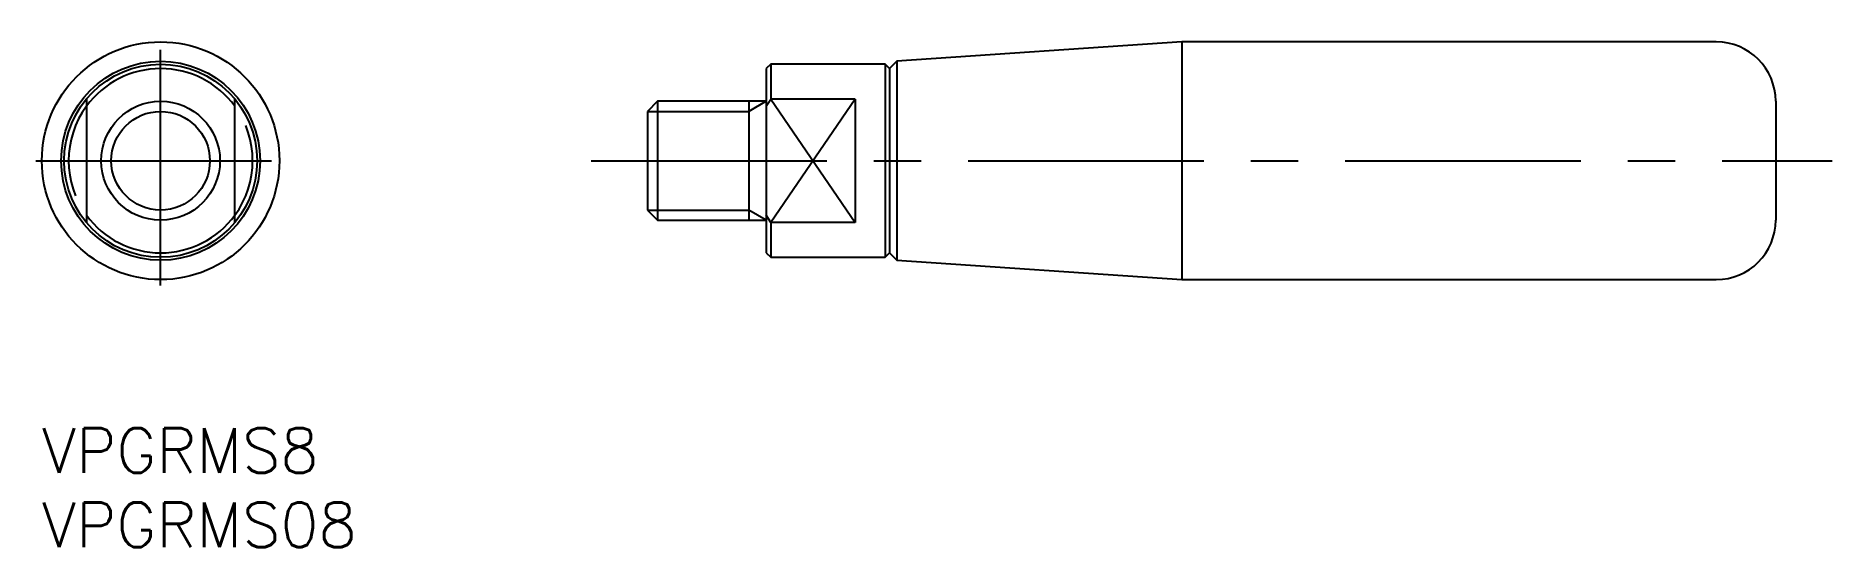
# Model space of a CAD drawing. Extents: x 0 to 121, y -8 to 26.
import ezdxf

# ---------------------------------------------------------------- set-up
doc = ezdxf.new("R2010")
doc.units = 0
doc.header["$LTSCALE"] = 0.5
doc.linetypes.add('CENTER', pattern=[50.8, 31.75, -6.35, 6.35, -6.35])
doc.linetypes.add('DASHED', pattern=[19.05, 12.7, -6.35])
for name, color, linetype in [('MSM_CENTER', 1, 'CENTER'), ('MSM_CONTINUOUS', 7, 'CONTINUOUS'), ('MSM_DASHED', 4, 'DASHED'), ('MSM_NARROW', 5, 'CONTINUOUS'), ('MSM_PART_NUMBER', 7, 'CONTINUOUS')]:
    doc.layers.add(name, color=color, linetype=linetype)
doc.styles.get("Standard").update_dxf_attribs({"font": 'txt.shx', "height": 3, "bigfont": 'bigfont.shx'})

msp = doc.modelspace()

# ---------------------------------------------------------------- linework, layer by layer
at = {"layer": 'MSM_CENTER'}
for p, q in [((8, 9.6), (8, 26.4)), ((-0.4, 18), (16.4, 18)), ((37, 18), (120.6, 18))]:
    msp.add_line(p, q, dxfattribs=at)
at = {"layer": 'MSM_CONTINUOUS'}
for p, q in [((76.8, 26), (57.6, 24.7)), ((112.8, 26), (76.8, 26)), ((76.8, 26), (76.8, 10)), ((49.1, 24.5), (48.8, 24.2)), ((56.8, 24.5), (49.1, 24.5)), ((49.1, 24.5), (49.1, 22.15)), ((57.1, 24.2), (56.8, 24.5)), ((56.8, 24.5), (56.8, 11.5)), ((57.6, 24.7), (57.1, 24.2)), ((57.6, 24.7), (57.6, 11.3)), ((48.8, 24.2), (48.8, 11.8)), ((57.1, 24.2), (57.1, 11.8)), ((3, 22.15), (3, 13.85)), ((13, 13.85), (13, 22.15)), ((41.48, 22), (40.8, 21.32)), ((48.8, 22), (41.48, 22)), ((41.48, 22), (41.48, 14)), ((48.8, 21.67), (49.1, 22.15)), ((54.8, 22.15), (49.1, 22.15)), ((54.8, 22.15), (54.8, 13.85)), ((116.8, 22), (116.8, 14)), ((40.8, 21.32), (40.8, 14.68)), ((40.8, 14.68), (41.48, 14)), ((41.48, 14), (48.8, 14)), ((49.1, 13.85), (48.8, 14.33)), ((54.8, 13.85), (49.1, 13.85)), ((49.1, 13.85), (49.1, 11.5)), ((48.8, 11.8), (49.1, 11.5)), ((49.1, 11.5), (56.8, 11.5)), ((56.8, 11.5), (57.1, 11.8)), ((57.1, 11.8), (57.6, 11.3)), ((57.6, 11.3), (76.8, 10)), ((76.8, 10), (112.8, 10))]:
    msp.add_line(p, q, dxfattribs=at)
for radius in [8, 6.7, 6.5, 4]:
    msp.add_circle((8, 18), radius, dxfattribs=at)
for centre, radius, start, end in [((112.8, 22), 4, 0, 90), ((8, 18), 6.2, 36.2493, 143.7507), ((8, 18), 6.2, 216.2493, 323.7507), ((112.8, 14), 4, 270, 0)]:
    msp.add_arc(centre, radius, start, end, dxfattribs=at)
at = {"layer": 'MSM_DASHED'}
for start, end in [(143.7507, 216.2493), (323.7507, 36.2493)]:
    msp.add_arc((8, 18), 6.2, start, end, dxfattribs=at)
at = {"layer": 'MSM_NARROW'}
for p, q in [((48.8, 22), (47.63, 21.32)), ((47.63, 22), (47.63, 14)), ((49.1, 22.15), (54.8, 13.85)), ((54.8, 22.15), (49.1, 13.85)), ((40.8, 21.32), (47.63, 21.32)), ((40.8, 14.68), (47.63, 14.68)), ((48.8, 14), (47.63, 14.68))]:
    msp.add_line(p, q, dxfattribs=at)
msp.add_circle((8, 18), 3.32, dxfattribs=at)

# ---------------------------------------------------------------- texts
at = {"layer": 'MSM_PART_NUMBER'}
for s, p in [('VPGRMS8', (0, -3)), ('VPGRMS08', (0, -8))]:
    msp.add_text(s, height=3, dxfattribs=at).set_placement(p)

doc.saveas('drawing.dxf')
